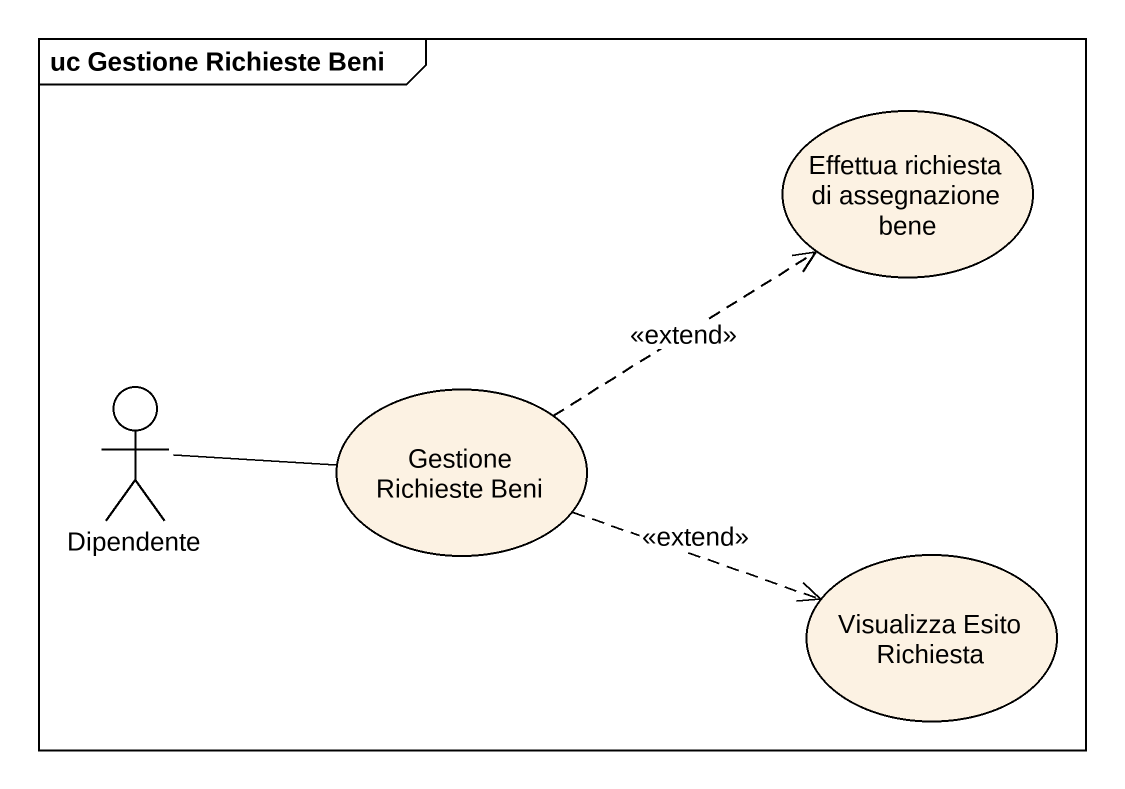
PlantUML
@startuml
mainframe uc Gestione Richieste Beni
usecase "Effettua richiesta di assegnazione bene" as Effettua_richiesta_di
actor Dipendente
usecase "Gestione Richieste Beni" as Gestione_Richieste_Beni
usecase "Visualizza Esito Richiesta" as Visualizza_Esito_Richiesta
Dipendente -right- Gestione_Richieste_Beni
Gestione_Richieste_Beni .up.> Effettua_richiesta_di : <<extend>>
Gestione_Richieste_Beni .right.> Visualizza_Esito_Richiesta : <<extend>>
@enduml
